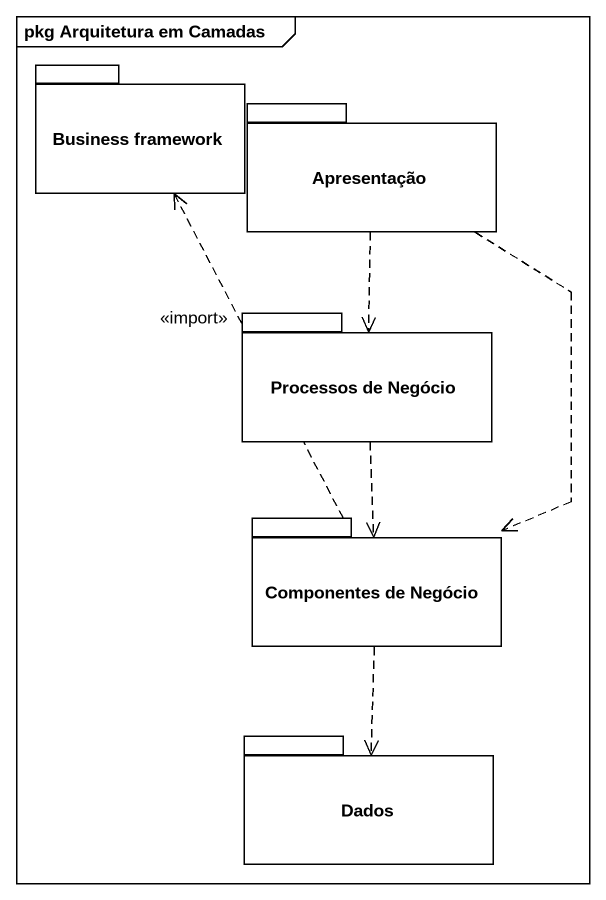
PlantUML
@startuml
mainframe pkg Arquitetura em Camadas
package "Business framework" as Business_framework {
}
package Apresentação {
}
package "Processos de Negócio" as Processos_de_Negócio {
}
package "Componentes de Negócio" as Componentes_de_Negócio {
}
package Dados {
}
Apresentação ..> Processos_de_Negócio
Apresentação ..> Componentes_de_Negócio
Processos_de_Negócio ..> Componentes_de_Negócio
Componentes_de_Negócio .up.> Business_framework : <<import>>
Componentes_de_Negócio ..> Dados
@enduml
